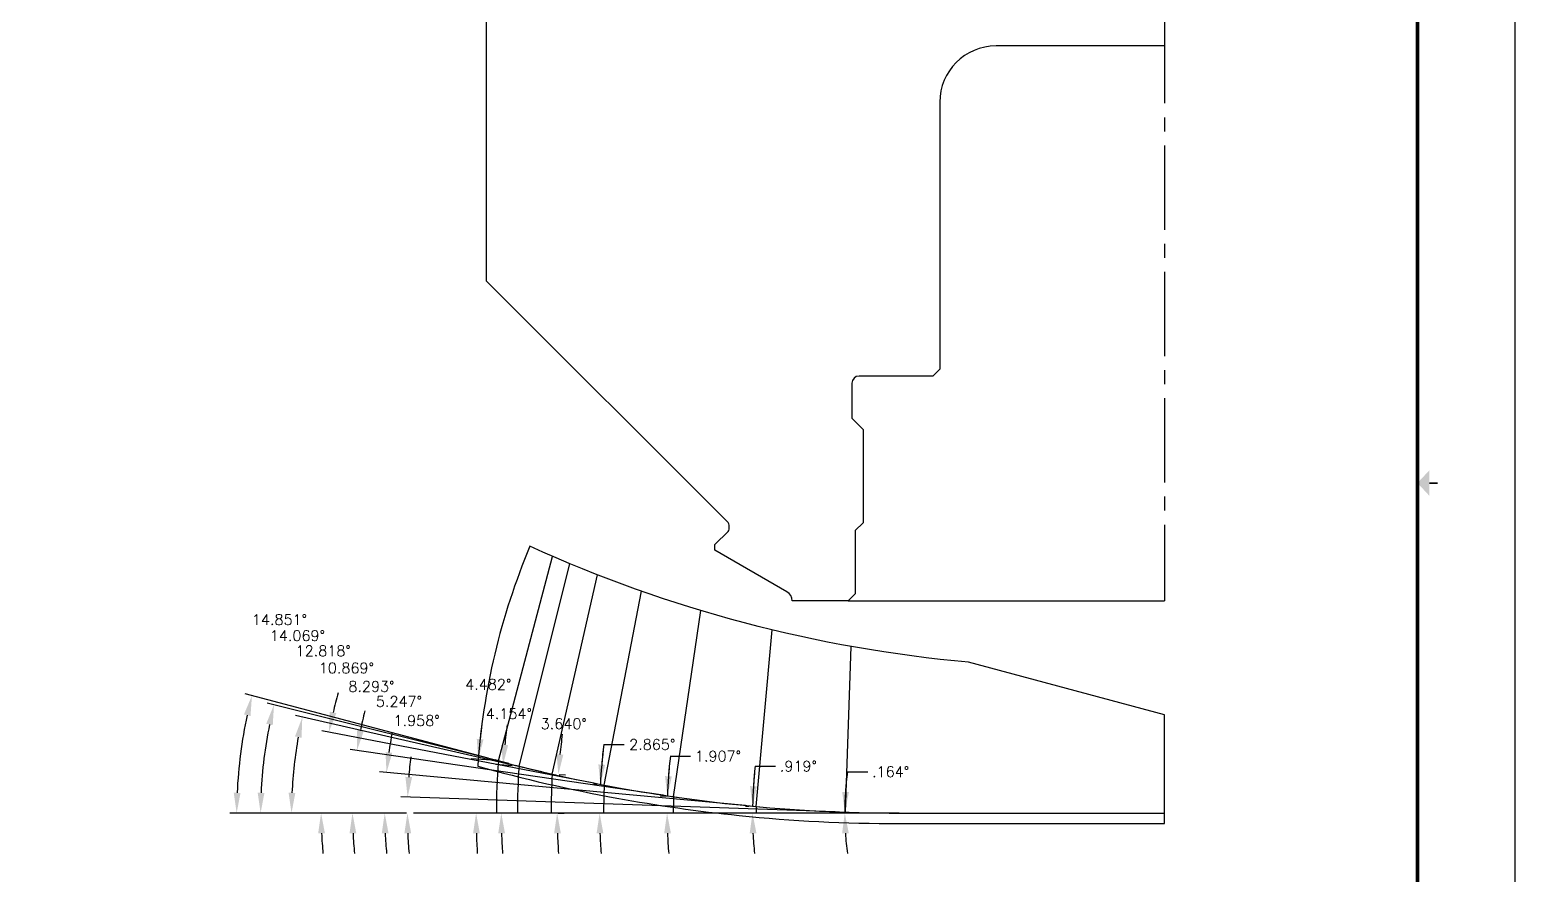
# Model space of a CAD drawing. Header units: inches. Extents: x -34 to 34, y 0 to 22.
# Drawn here: x -13.22 to 0, y 7.52 to 15.03 of the extents above; entities that cross this region are included whole.
import ezdxf
from ezdxf.enums import TextEntityAlignment as Align

# ---------------------------------------------------------------- set-up
doc = ezdxf.new("R2010")
doc.units = ezdxf.units.IN
doc.header["$MEASUREMENT"] = 0
doc.header["$PDMODE"] = 35
doc.linetypes.add('CENTER2', pattern=[1.125, 0.75, -0.125, 0.125, -0.125])
doc.layers.get('Defpoints').update_dxf_attribs({"color": 10})
doc.layers.add('Dims', color=4, linetype='Continuous')
doc.layers.add('Title Block', color=7, linetype='Continuous')
doc.styles.add('RomanD', font='romand.shx', dxfattribs={"width": 0.9})
doc.styles.add('RomanS', font='romans')
doc.dimstyles.new('Copy of Standard', dxfattribs={"dimtxt": 0.094, "dimasz": 0.18, "dimexe": 0.0625, "dimexo": 0.0625, "dimgap": 0.045, "dimtad": 0, "dimtih": 1, "dimtoh": 1, "dimdec": 4, "dimzin": 4, "dimdsep": 46, "dimtxsty": 'RomanS', "dimcen": 0.09, "dimadec": 3, "dimazin": 1, "dimtfac": 1, "dimtdec": 4, "dimtofl": 0, "dimtmove": 0, "dimatfit": 1, "dimfxl": 1, "dimtolj": 1, "dimtzin": 0, "dimarcsym": 0})

# ---------------------------------------------------------------- blocks, each defined once
blk = doc.blocks.new('COT_Dblock')
at = {"layer": 'Title Block', "color": 8}
blk.add_lwpolyline([(0, 0), (34, 0), (34, 22), (0, 22)], close=True, dxfattribs=at)
at = {"layer": 'Title Block', "const_width": 0.03}
blk.add_lwpolyline([(33.13, 21.25), (0.87, 21.25), (0.87, 0.75), (33.13, 0.75)], close=True, dxfattribs=at)
at = {"layer": 'Title Block', "const_width": 0.015}
blk.add_lwpolyline([(33.31, 11), (33.235, 11)], dxfattribs=at)
at = {"layer": 'Title Block'}
blk.add_solid([(33.235, 10.887), (33.235, 11.113), (33.13, 11)], dxfattribs=at)
at = {"layer": 'Title Block', "color": 1, "style": 'RomanS', "flags": 8}
for tag, p in [('FNAME', (0.62, 3.75)), ('REVDATE', (0.62, 2.25)), ('USER', (0.62, 0.75))]:
    blk.add_attdef(tag, text='', height=0.047, rotation=90, dxfattribs=at).set_placement(p, align=Align.BOTTOM_LEFT)
at = {"layer": 'Title Block', "color": 3, "style": 'RomanS', "flags": 8}
blk.add_attdef('DRAWN', text='', height=0.11, dxfattribs=at).set_placement((28.7, 1.984), align=Align.MIDDLE_CENTER)
for tag, p in [('DDATE', (28.356, 1.672)), ('CHECK', (28.356, 1.406)), ('MATRL', (28.356, 1.149)), ('PDATE', (28.356, 0.883)), ('SCALE', (29.896, 0.855)), ('SHEET', (32.005, 0.855))]:
    blk.add_attdef(tag, text='', height=0.094, dxfattribs=at).set_placement(p, align=Align.MIDDLE_LEFT)
at = {"layer": 'Title Block', "color": 3, "style": 'RomanD', "width": 0.9, "flags": 8}
for tag, height, p in [('TITL1', 0.125, (31.337, 1.684)), ('TITL2', 0.094, (31.337, 1.514)), ('TITL3', 0.094, (31.337, 1.374))]:
    blk.add_attdef(tag, text='', height=height, dxfattribs=at).set_placement(p, align=Align.MIDDLE_CENTER)
at = {"layer": 'Title Block', "color": 3, "style": 'RomanS', "flags": 8}
for tag, p in [('FSCM#', (30.337, 1.121)), ('DWG#', (31.81, 1.121)), ('REV#', (32.97, 1.121))]:
    blk.add_attdef(tag, text='', height=0.094, dxfattribs=at).set_placement(p, align=Align.TOP_CENTER)
blk = doc.blocks.new('*D157')
at = {"layer": 'Defpoints', "color": 0, "transparency": 16777216}
for p in [(-5.965, 8.066), (-5.957, 8.071), (-5.957, 8.063), (-3.12, 8.063)]:
    blk.add_point(p, dxfattribs=at)
at = {"layer": 'Dims', "color": 0, "lineweight": -2, "transparency": 16777216}
for p, q in [((-5.941, 8.431), (-5.761, 8.431)), ((-6.02, 8.072), (-6.027, 8.072)), ((-6.02, 8.063), (-6.027, 8.063))]:
    blk.add_line(p, q, dxfattribs=at)
for start, end in [(172.5808, 179.8361), (172.5844, 176.2103), (183.6258, 187.2517)]:
    blk.add_arc((-3.12, 8.063), 2.845, start, end, dxfattribs=at)
at = {"layer": 'Dims', "color": 0, "transparency": 16777216}
for points in [[(-5.928, 8.25), (-5.988, 8.252), (-5.965, 8.071)], [(-5.989, 7.882), (-5.929, 7.884), (-5.965, 8.063)]]:
    blk.add_solid(points, dxfattribs=at)
at = {"layer": 'Dims', "color": 0, "transparency": 16777216, "insert": (-5.557, 8.431), "char_height": 0.094, "attachment_point": 5, "style": 'RomanS'}
blk.add_mtext('\\A1;.164°', dxfattribs=at)
blk = doc.blocks.new('*D158')
at = {"layer": 'Defpoints', "color": 0, "transparency": 16777216}
for p in [(-6.786, 8.083), (-6.754, 8.122), (-6.754, 8.063), (-3.12, 8.063)]:
    blk.add_point(p, dxfattribs=at)
at = {"layer": 'Dims', "color": 0, "lineweight": -2, "transparency": 16777216}
for p, q in [((-6.762, 8.481), (-6.582, 8.481)), ((-6.817, 8.123), (-6.848, 8.123)), ((-6.817, 8.063), (-6.848, 8.063))]:
    blk.add_line(p, q, dxfattribs=at)
for start, end in [(173.4526, 179.0813), (173.4543, 176.2678), (182.8135, 185.627)]:
    blk.add_arc((-3.12, 8.063), 3.666, start, end, dxfattribs=at)
at = {"layer": 'Dims', "color": 0, "transparency": 16777216}
for points in [[(-6.748, 8.301), (-6.808, 8.303), (-6.785, 8.122)], [(-6.811, 7.883), (-6.751, 7.884), (-6.786, 8.063)]]:
    blk.add_solid(points, dxfattribs=at)
at = {"layer": 'Dims', "color": 0, "transparency": 16777216, "insert": (-6.378, 8.481), "char_height": 0.094, "attachment_point": 5, "style": 'RomanS'}
blk.add_mtext('\\A1;.919°', dxfattribs=at)
blk = doc.blocks.new('*D159')
at = {"layer": 'Defpoints', "color": 0, "transparency": 16777216}
for p in [(-7.488, 8.209), (-7.546, 8.112), (-7.491, 8.063), (-3.12, 8.063)]:
    blk.add_point(p, dxfattribs=at)
at = {"layer": 'Dims', "color": 0, "lineweight": -2, "transparency": 16777216}
for p, q in [((-7.517, 8.57), (-7.337, 8.57)), ((-7.551, 8.211), (-7.606, 8.213)), ((-7.553, 8.063), (-7.608, 8.063))]:
    blk.add_line(p, q, dxfattribs=at)
for start, end in [(173.4319, 178.0933), (173.4328, 175.7631), (182.3302, 184.6605)]:
    blk.add_arc((-3.12, 8.063), 4.426, start, end, dxfattribs=at)
at = {"layer": 'Dims', "color": 0, "transparency": 16777216}
for points in [[(-7.504, 8.389), (-7.564, 8.392), (-7.543, 8.211)], [(-7.572, 7.883), (-7.512, 7.884), (-7.546, 8.063)]]:
    blk.add_solid(points, dxfattribs=at)
at = {"layer": 'Dims', "color": 0, "transparency": 16777216, "insert": (-7.093, 8.57), "char_height": 0.094, "attachment_point": 5, "style": 'RomanS'}
blk.add_mtext('\\A1;1.907°', dxfattribs=at)
blk = doc.blocks.new('*D160')
at = {"layer": 'Defpoints', "color": 0, "transparency": 16777216}
for p in [(-8.105, 8.313), (-8.145, 8.147), (-8.111, 8.063), (-3.12, 8.063)]:
    blk.add_point(p, dxfattribs=at)
at = {"layer": 'Dims', "color": 0, "lineweight": -2, "transparency": 16777216}
for p, q in [((-8.109, 8.673), (-7.929, 8.673)), ((-8.167, 8.316), (-8.202, 8.318)), ((-8.173, 8.063), (-8.208, 8.063))]:
    blk.add_line(p, q, dxfattribs=at)
for start, end in [(173.03, 177.1349), (173.0307, 175.0828), (182.0521, 184.1042)]:
    blk.add_arc((-3.12, 8.063), 5.026, start, end, dxfattribs=at)
at = {"layer": 'Dims', "color": 0, "transparency": 16777216}
for points in [[(-8.097, 8.492), (-8.157, 8.496), (-8.139, 8.315)], [(-8.173, 7.883), (-8.113, 7.884), (-8.146, 8.063)]]:
    blk.add_solid(points, dxfattribs=at)
at = {"layer": 'Dims', "color": 0, "transparency": 16777216, "insert": (-7.678, 8.673), "char_height": 0.094, "attachment_point": 5, "style": 'RomanS'}
blk.add_mtext('\\A1;2.865°', dxfattribs=at)
blk = doc.blocks.new('*D161')
at = {"layer": 'Defpoints', "color": 0, "transparency": 16777216}
for p in [(-8.567, 8.41), (-8.578, 8.063), (-8.523, 8.178), (-3.12, 8.063)]:
    blk.add_point(p, dxfattribs=at)
at = {"layer": 'Dims', "color": 0, "lineweight": -2, "transparency": 16777216}
for p, q in [((-8.505, 8.406), (-8.451, 8.402)), ((-8.516, 8.063), (-8.462, 8.063))]:
    blk.add_line(p, q, dxfattribs=at)
for start, end in [(172.5434, 174.4518), (181.9084, 183.8168)]:
    blk.add_arc((-3.12, 8.063), 5.404, start, end, dxfattribs=at)
at = {"layer": 'Dims', "color": 0, "transparency": 16777216}
for points in [[(-8.469, 8.583), (-8.529, 8.588), (-8.513, 8.406)], [(-8.551, 7.883), (-8.491, 7.884), (-8.524, 8.063)]]:
    blk.add_solid(points, dxfattribs=at)
at = {"layer": 'Dims', "color": 0, "transparency": 16777216, "insert": (-8.465, 8.858), "char_height": 0.094, "attachment_point": 5, "style": 'RomanS'}
blk.add_mtext('\\A1;3.640°', dxfattribs=at)
blk = doc.blocks.new('*D162')
at = {"layer": 'Defpoints', "color": 0, "transparency": 16777216}
for p in [(-8.863, 8.48), (-9.019, 8.206), (-8.878, 8.063), (-3.12, 8.063)]:
    blk.add_point(p, dxfattribs=at)
at = {"layer": 'Dims', "color": 0, "lineweight": -2, "transparency": 16777216}
for p, q in [((-8.925, 8.485), (-9.068, 8.495)), ((-8.94, 8.063), (-9.084, 8.063))]:
    blk.add_line(p, q, dxfattribs=at)
for start, end in [(172.3503, 174.098), (181.7477, 183.4953)]:
    blk.add_arc((-3.12, 8.063), 5.901, start, end, dxfattribs=at)
at = {"layer": 'Dims', "color": 0, "transparency": 16777216}
for points in [[(-8.96, 8.667), (-9.02, 8.673), (-9.006, 8.491)], [(-9.048, 7.883), (-8.988, 7.884), (-9.021, 8.063)]]:
    blk.add_solid(points, dxfattribs=at)
at = {"layer": 'Dims', "color": 0, "transparency": 16777216, "insert": (-8.954, 8.948), "char_height": 0.094, "attachment_point": 5, "style": 'RomanS'}
blk.add_mtext('\\A1;4.154°', dxfattribs=at)
blk = doc.blocks.new('*D163')
at = {"layer": 'Defpoints', "color": 0, "transparency": 16777216}
for p in [(-9.856, 8.11), (-9.801, 8.063), (-5.989, 8.072), (-5.926, 8.07), (-5.482, 8.063)]:
    blk.add_point(p, dxfattribs=at)
at = {"layer": 'Dims', "color": 0, "lineweight": -2, "transparency": 16777216}
for p, q in [((-6.051, 8.075), (-9.916, 8.207)), ((-9.864, 8.063), (-9.919, 8.063))]:
    blk.add_line(p, q, dxfattribs=at)
for start, end in [(173.0555, 175.5488), (182.4934, 184.9867)]:
    blk.add_arc((-5.72, 8.063), 4.137, start, end, dxfattribs=at)
at = {"layer": 'Dims', "color": 0, "transparency": 16777216}
for points in [[(-9.814, 8.383), (-9.874, 8.386), (-9.854, 8.205)], [(-9.883, 7.883), (-9.823, 7.884), (-9.856, 8.063)]]:
    blk.add_solid(points, dxfattribs=at)
at = {"layer": 'Dims', "color": 0, "transparency": 16777216, "insert": (-9.774, 8.886), "char_height": 0.094, "attachment_point": 5, "style": 'RomanS'}
blk.add_mtext('\\A1;1.958°', dxfattribs=at)
blk = doc.blocks.new('*D164')
at = {"layer": 'Defpoints', "color": 0, "transparency": 16777216}
for p in [(-10.056, 8.184), (-9.801, 8.063), (-6.785, 8.124), (-6.723, 8.119), (-5.482, 8.063)]:
    blk.add_point(p, dxfattribs=at)
at = {"layer": 'Dims', "color": 0, "lineweight": -2, "transparency": 16777216}
for p, q in [((-6.847, 8.13), (-10.104, 8.429)), ((-9.864, 8.063), (-10.121, 8.063))]:
    blk.add_line(p, q, dxfattribs=at)
for start, end in [(169.5154, 172.1341), (182.6187, 185.2374)]:
    blk.add_arc((-6.119, 8.063), 3.939, start, end, dxfattribs=at)
at = {"layer": 'Dims', "color": 0, "transparency": 16777216}
for points in [[(-9.991, 8.599), (-10.051, 8.606), (-10.042, 8.423)], [(-10.084, 7.883), (-10.024, 7.884), (-10.058, 8.063)]]:
    blk.add_solid(points, dxfattribs=at)
at = {"layer": 'Dims', "color": 0, "transparency": 16777216, "insert": (-9.931, 9.056), "char_height": 0.094, "attachment_point": 5, "style": 'RomanS'}
blk.add_mtext('\\A1;5.247°', dxfattribs=at)
blk = doc.blocks.new('*D165')
at = {"layer": 'Defpoints', "color": 0, "transparency": 16777216}
for p in [(-10.34, 8.249), (-7.519, 8.213), (-7.457, 8.204), (-9.801, 8.063), (-5.482, 8.063)]:
    blk.add_point(p, dxfattribs=at)
at = {"layer": 'Dims', "color": 0, "lineweight": -2, "transparency": 16777216}
for p, q in [((-7.581, 8.222), (-10.366, 8.628)), ((-9.864, 8.063), (-10.407, 8.063))]:
    blk.add_line(p, q, dxfattribs=at)
for start, end in [(166.3548, 169.0308), (182.6759, 185.3518)]:
    blk.add_arc((-6.49, 8.063), 3.854, start, end, dxfattribs=at)
at = {"layer": 'Dims', "color": 0, "transparency": 16777216}
for points in [[(-10.245, 8.792), (-10.304, 8.802), (-10.305, 8.619)], [(-10.371, 7.883), (-10.311, 7.884), (-10.345, 8.063)]]:
    blk.add_solid(points, dxfattribs=at)
at = {"layer": 'Dims', "color": 0, "transparency": 16777216, "insert": (-10.176, 9.19), "char_height": 0.094, "attachment_point": 5, "style": 'RomanS'}
blk.add_mtext('\\A1;8.293°', dxfattribs=at)
blk = doc.blocks.new('*D166')
at = {"layer": 'Defpoints', "color": 0, "transparency": 16777216}
for p in [(-10.616, 8.305), (-8.135, 8.319), (-8.074, 8.307), (-9.801, 8.063), (-5.482, 8.063)]:
    blk.add_point(p, dxfattribs=at)
at = {"layer": 'Dims', "color": 0, "lineweight": -2, "transparency": 16777216}
for p, q in [((-8.197, 8.33), (-10.617, 8.795)), ((-9.864, 8.063), (-10.686, 8.063))]:
    blk.add_line(p, q, dxfattribs=at)
for start, end in [(163.7285, 166.4296), (182.7011, 185.4022)]:
    blk.add_arc((-6.805, 8.063), 3.819, start, end, dxfattribs=at)
at = {"layer": 'Dims', "color": 0, "transparency": 16777216}
for points in [[(-10.488, 8.953), (-10.546, 8.966), (-10.555, 8.783)], [(-10.65, 7.883), (-10.59, 7.884), (-10.624, 8.063)]]:
    blk.add_solid(points, dxfattribs=at)
at = {"layer": 'Dims', "color": 0, "transparency": 16777216, "insert": (-10.399, 9.354), "char_height": 0.094, "attachment_point": 5, "style": 'RomanS'}
blk.add_mtext('\\A1;10.869°', dxfattribs=at)
blk = doc.blocks.new('*D167')
at = {"layer": 'Defpoints', "color": 0, "transparency": 16777216}
for p in [(-10.876, 8.35), (-8.598, 8.417), (-8.537, 8.403), (-9.801, 8.063), (-5.482, 8.063)]:
    blk.add_point(p, dxfattribs=at)
at = {"layer": 'Dims', "color": 0, "lineweight": -2, "transparency": 16777216}
for p, q in [((-8.659, 8.431), (-10.852, 8.93)), ((-9.864, 8.063), (-10.95, 8.063))]:
    blk.add_line(p, q, dxfattribs=at)
blk.add_arc((-7.044, 8.063), 3.843, 169.8662, 177.316, dxfattribs=at)
at = {"layer": 'Dims', "color": 0, "transparency": 16777216}
for points in [[(-10.856, 8.745), (-10.798, 8.733), (-10.791, 8.916)], [(-10.853, 8.243), (-10.913, 8.244), (-10.887, 8.063)]]:
    blk.add_solid(points, dxfattribs=at)
at = {"layer": 'Dims', "color": 0, "transparency": 16777216, "insert": (-10.605, 9.507), "char_height": 0.094, "attachment_point": 5, "style": 'RomanS'}
blk.add_mtext('\\A1;12.818°', dxfattribs=at)
blk = doc.blocks.new('*D168')
at = {"layer": 'Defpoints', "color": 0, "transparency": 16777216}
for p in [(-8.893, 8.488), (-8.832, 8.473), (-11.149, 8.387), (-9.801, 8.063), (-5.482, 8.063)]:
    blk.add_point(p, dxfattribs=at)
at = {"layer": 'Dims', "color": 0, "lineweight": -2, "transparency": 16777216}
for p, q in [((-8.954, 8.503), (-11.104, 9.042)), ((-9.864, 8.063), (-11.225, 8.063))]:
    blk.add_line(p, q, dxfattribs=at)
blk.add_arc((-7.198, 8.063), 3.964, 168.5328, 177.3981, dxfattribs=at)
at = {"layer": 'Dims', "color": 0, "transparency": 16777216}
for points in [[(-11.112, 8.858), (-11.054, 8.845), (-11.043, 9.027)], [(-11.128, 8.243), (-11.188, 8.244), (-11.162, 8.063)]]:
    blk.add_solid(points, dxfattribs=at)
at = {"layer": 'Dims', "color": 0, "transparency": 16777216, "insert": (-10.835, 9.642), "char_height": 0.094, "attachment_point": 5, "style": 'RomanS'}
blk.add_mtext('\\A1;14.069°', dxfattribs=at)
blk = doc.blocks.new('*D226')
at = {"layer": 'Defpoints', "color": 0, "transparency": 16777216}
for p in [(-9.047, 8.528), (-9.243, 8.223), (-9.065, 8.063), (-3.12, 8.063)]:
    blk.add_point(p, dxfattribs=at)
at = {"layer": 'Dims', "color": 0, "lineweight": -2, "transparency": 16777216}
for p, q in [((-9.109, 8.533), (-9.288, 8.547)), ((-9.127, 8.063), (-9.307, 8.063))]:
    blk.add_line(p, q, dxfattribs=at)
for start, end in [(172.1506, 173.8345), (181.6839, 183.3677)]:
    blk.add_arc((-3.12, 8.063), 6.125, start, end, dxfattribs=at)
at = {"layer": 'Dims', "color": 0, "transparency": 16777216}
for points in [[(-9.179, 8.718), (-9.239, 8.724), (-9.226, 8.542)], [(-9.272, 7.883), (-9.212, 7.884), (-9.245, 8.063)]]:
    blk.add_solid(points, dxfattribs=at)
at = {"layer": 'Dims', "color": 0, "transparency": 16777216, "insert": (-9.137, 9.208), "char_height": 0.094, "attachment_point": 5, "style": 'RomanS'}
blk.add_mtext('\\A1;4.482°', dxfattribs=at)
blk = doc.blocks.new('*D227')
at = {"layer": 'Defpoints', "color": 0, "transparency": 16777216}
for p in [(-9.077, 8.536), (-9.016, 8.52), (-11.36, 8.415), (-9.801, 8.063), (-5.482, 8.063)]:
    blk.add_point(p, dxfattribs=at)
at = {"layer": 'Dims', "color": 0, "lineweight": -2, "transparency": 16777216}
for p, q in [((-9.137, 8.552), (-11.299, 9.125)), ((-9.864, 8.063), (-11.437, 8.063))]:
    blk.add_line(p, q, dxfattribs=at)
blk.add_arc((-7.295, 8.063), 4.08, 167.6766, 177.4722, dxfattribs=at)
at = {"layer": 'Dims', "color": 0, "transparency": 16777216}
for points in [[(-11.31, 8.941), (-11.252, 8.927), (-11.239, 9.109)], [(-11.341, 8.243), (-11.401, 8.244), (-11.375, 8.063)]]:
    blk.add_solid(points, dxfattribs=at)
at = {"layer": 'Dims', "color": 0, "transparency": 16777216, "insert": (-10.994, 9.784), "char_height": 0.094, "attachment_point": 5, "style": 'RomanS'}
blk.add_mtext('\\A1;14.851°', dxfattribs=at)

msp = doc.modelspace()

# ---------------------------------------------------------------- linework, layer by layer
at = {"color": 5, "linetype": 'CENTER2'}
msp.add_line((-3.11973, 18.50417), (-3.11973, 9.95166), dxfattribs=at)
at = {"color": 7, "linetype": 'Continuous'}
for p, q in [((-9.15098, 12.79541), (-9.15098, 16.22249)), ((-3.11973, 14.88916), (-4.61973, 14.88916)), ((-5.11973, 14.38916), (-5.11973, 12.01416)), ((-7.00388, 10.64831), (-9.15098, 12.79541)), ((-5.18223, 11.95166), (-5.83848, 11.95166)), ((-5.11973, 12.01416), (-5.18223, 11.95166)), ((-5.90098, 11.88916), (-5.90098, 11.57666)), ((-5.90098, 11.57666), (-5.80208, 11.47776)), ((-5.80208, 11.47776), (-5.80208, 10.64681)), ((-6.99473, 10.5896), (-6.99473, 10.62621)), ((-5.80208, 10.64681), (-5.87223, 10.57666)), ((-5.87223, 10.57666), (-5.87223, 10.01416)), ((-7.11973, 10.45166), (-7.00388, 10.5675)), ((-7.11973, 10.40271), (-7.11973, 10.45166)), ((-6.47911, 10.03285), (-7.11973, 10.40271)), ((-5.93473, 9.95166), (-6.43223, 9.95166)), ((-5.87223, 10.01416), (-5.93473, 9.95166))]:
    msp.add_line(p, q, dxfattribs=at)
at = {"color": 1, "linetype": 'Continuous'}
msp.add_line((-5.48223, 8.06329), (-9.80107, 8.06329), dxfattribs=at)
at = {"color": 7, "linetype": 'Continuous'}
msp.add_lwpolyline([(-9.2305, 8.48064, 0.02267272), (-7.99366, 8.19664, 0.01963887), (-6.90523, 8.04205, 0.02546021), (-5.48223, 7.96954), (-3.11973, 7.96954), (-3.11973, 8.93829), (-4.86295, 9.40539, -0.08470989), (-8.76596, 10.43726, -0.08470989)], format="xyb", dxfattribs=at)
at = {"color": 1, "linetype": 'Continuous'}
msp.add_lwpolyline([(-9.22324, 8.57594, 0.0230059), (-7.97684, 8.28887, 0.01963887), (-6.8957, 8.13531, 0.02546021), (-5.48223, 8.06329), (-3.11973, 8.06329)], format="xyb", dxfattribs=at)
at = {"color": 7, "linetype": 'Continuous'}
for centre, radius, start, end in [((-4.61973, 14.38916), 0.5, 90, 180), ((-5.83848, 11.88916), 0.0625, 90, 180), ((-7.02598, 10.62621), 0.03125, 0, 45), ((-7.02598, 10.5896), 0.03125, 315, 0), ((-6.52598, 9.95166), 0.09375, 0, 60)]:
    msp.add_arc(centre, radius, start, end, dxfattribs=at)
msp.add_arc((-3.11973, 8.06329), 6.125, 157.195623, 176.092939)
at = {"layer": 'Dims'}
for p, q in [((-9.04653, 8.52783), (-8.56402, 10.34749)), ((-8.86273, 8.48044), (-8.41113, 10.28246)), ((-8.56736, 8.40983), (-8.16402, 10.18259)), ((-8.10451, 8.31277), (-7.77334, 10.03748)), ((-7.48808, 8.20872), (-7.24655, 9.86571)), ((-6.75401, 8.12157), (-6.60968, 9.69315)), ((-6.75401, 8.12157), (-6.60968, 9.69315)), ((-5.95732, 8.07141), (-5.90693, 9.54543)), ((-9.01632, 8.51982), (-9.07673, 8.53584)), ((-8.89305, 8.48803), (-8.83242, 8.47284)), ((-8.59783, 8.41676), (-8.53689, 8.4029)), ((-8.1352, 8.31866), (-8.07382, 8.30688)), ((-7.51901, 8.21322), (-7.45716, 8.20421)), ((-6.78513, 8.12443), (-6.72289, 8.11871)), ((-5.98855, 8.07248), (-5.92609, 8.07034))]:
    msp.add_line(p, q, dxfattribs=at)
for radius, start in [(5.94498, 175.518342), (5.75813, 175.845609), (5.45864, 176.360154), (4.99102, 177.134862), (4.37077, 178.093312), (3.63475, 179.081324), (2.8376, 179.836088)]:
    msp.add_arc((-3.11973, 8.06329), radius, start, 180, dxfattribs=at)
at = {"layer": 'Title Block'}
msp.add_line((-5.93473, 9.95166), (-3.11973, 9.95166), dxfattribs=at)

# ---------------------------------------------------------------- block references
msp.add_blockref('COT_Dblock', (-34, 0), dxfattribs=at)

# ---------------------------------------------------------------- dimensions: what is measured, and where the dimension line sits
at = {"layer": 'Dims'}
for base, line1, line2, picture, middle in [((-11.3597576, 8.4153959), ((-5.4822302, 8.0632917), (-9.801071, 8.0632917)), ((-9.0163227, 8.5198222), (-9.0767349, 8.5358415)), '*D227', (-10.9943533, 9.7841261)), ((-11.148991, 8.38739), ((-5.48223, 8.063292), (-9.801071, 8.063292)), ((-8.893046, 8.488032), (-8.832421, 8.472839)), '*D168', (-10.834503, 9.641607)), ((-10.8763643, 8.3495874), ((-5.4822302, 8.0632917), (-9.801071, 8.0632917)), ((-8.5978344, 8.4167643), (-8.5368919, 8.4028985)), '*D167', (-10.6053471, 9.5074689)), ((-10.6161202, 8.3045936), ((-5.4822302, 8.0632917), (-9.801071, 8.0632917)), ((-8.135199, 8.3186618), (-8.0738202, 8.3068763)), '*D166', (-10.399107, 9.3537007)), ((-10.340401, 8.249192), ((-5.48223, 8.063292), (-9.801071, 8.063292)), ((-7.519007, 8.213223), (-7.45716, 8.204208)), '*D165', (-10.176499, 9.190117)), ((-10.0562886, 8.1835099), ((-5.4822302, 8.0632917), (-9.801071, 8.0632917)), ((-6.7851297, 8.1244264), (-6.7228916, 8.1187105)), '*D164', (-9.9309748, 9.055979)), ((-9.856179, 8.110407), ((-5.48223, 8.063292), (-9.801071, 8.063292)), ((-5.988552, 8.072477), (-5.926089, 8.070342)), '*D163', (-9.773839, 8.885852))]:
    dim = msp.add_angular_dim_2l(base=base, line1=line1, line2=line2, dimstyle='Copy of Standard', dxfattribs=at)
    dim.commit()
    dim.dimension.update_dxf_attribs({"geometry": picture, "text_midpoint": middle, "dimtype": 162})
for base, p1, p2, picture, middle in [((-9.24265, 8.22297), (-9.04653, 8.52783), (-9.06471, 8.06329), '*D226', (-9.13672, 9.20848)), ((-9.01941, 8.20591), (-8.86273, 8.48044), (-8.87786, 8.06329), '*D162', (-8.95449, 8.94771)), ((-8.52295, 8.17773), (-8.56736, 8.40983), (-8.57837, 8.06329), '*D161', (-8.46543, 8.85784))]:
    dim = msp.add_angular_dim_3p(base=base, center=(-3.11973, 8.06329), p1=p1, p2=p2, dimstyle='Copy of Standard', dxfattribs=at)
    dim.commit()
    dim.dimension.update_dxf_attribs({"geometry": picture, "text_midpoint": middle, "dimtype": 165})
for base, p1, p2, picture, middle in [((-8.14505, 8.14707), (-8.10451, 8.31277), (-8.11075, 8.06329), '*D160', (-7.6777, 8.67319)), ((-7.54558, 8.11239), (-7.48808, 8.20872), (-7.4905, 8.06329), '*D159', (-7.09261, 8.56957)), ((-6.78568, 8.08289), (-6.75401, 8.12157), (-6.75448, 8.06329), '*D158', (-6.37792, 8.48131)), ((-5.96459, 8.066), (-5.95732, 8.07141), (-5.95733, 8.06329), '*D157', (-5.55687, 8.43064))]:
    dim = msp.add_angular_dim_3p(base=base, center=(-3.11973, 8.06329), p1=p1, p2=p2, dimstyle='Copy of Standard', dxfattribs=at)
    dim.commit()
    dim.dimension.update_dxf_attribs({"geometry": picture, "text_midpoint": middle})

doc.saveas('drawing.dxf')
